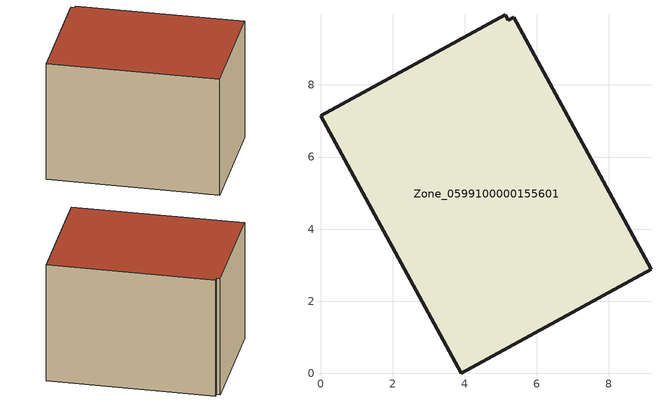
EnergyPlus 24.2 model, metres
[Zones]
Zone_0599100000155601
 floor ground (C_G): 5.36,9.87 9.17,2.89 3.9,0 0,7.14 5.13,9.95 5.21,9.79 z0
 wall outside (C_F): 3.9,0 9.17,2.89 5.36,9.87 5.21,9.79 5.13,9.95 0,7.14 3.9,0 z0:5.97
 roof outside (C_R): 9.17,2.89 5.36,9.87 5.21,9.79 5.13,9.95 0,7.14 3.9,0 z5.97
[BUILDING]
Pand.0599100000155601: North Axis=0; Terrain=City; Loads Convergence Tolerance Value=0.04; Temperature Convergence Tolerance Value=0.4; Solar Distribution=FullExterior; Maximum Number of Warmup Days=25; Minimum Number of Warmup Days=1
[Site:Location]
Rotterdam.The.Hague.AP_ZH_NLD Design_Conditions: Latitude=51.96; Longitude=4.45; Time Zone=1; Elevation=-4.5
[SITE:GROUNDTEMPERATURE:BUILDINGSURFACE]
18, 18, 18, 18, 18, 18, 18, 18, 18, 18, 18, 18
[MATERIAL] Thermal Absorptance=0.9; Solar Absorptance=0.7; Visible Absorptance=0.7
Name | Roughness | Thickness | Conductivity | Density | Specific Heat
G.TI.1946-1964 | MediumSmooth | 0.15 | 1 | 540 | 1210
F.TI.1946-1964 | Rough | 0.3 | 0.857143 | 1920 | 840
R.TI.1946-1964 | MediumRough | 0.2 | 0.277778 | 1500 | 1000
[CONSTRUCTION]
C_G: G.TI.1946-1964
C_F: F.TI.1946-1964
C_R: R.TI.1946-1964
[ZONE]
Zone_0599100000155601: Type=1; Multiplier=1; Ceiling Height=Autocalculate; Volume=Autocalculate; Floor Area=autocalculate; Part of Total Floor Area=Yes
[ZONEINFILTRATION:DESIGNFLOWRATE]
Infil_Zone_0599100000155601: Zone or ZoneList or Space or SpaceList=Zone_0599100000155601; Schedule=AlwaysOn; Design Flow Rate Calculation Method=Flow/Area; Flow Rate per Floor Area=0.003; Constant Term Coefficient=1; Temperature Term Coefficient=0; Velocity Term Coefficient=0; Velocity Squared Term Coefficient=0
[HVACTEMPLATE:ZONE:IDEALLOADSAIRSYSTEM]
Zone_0599100000155601: Maximum Heating Supply Air Temperature=50; Minimum Cooling Supply Air Temperature=13; Maximum Heating Supply Air Humidity Ratio=0.0156; Minimum Cooling Supply Air Humidity Ratio=0.0077; Heating Limit=NoLimit; Cooling Limit=NoLimit; Dehumidification Control Type=ConstantSensibleHeatRatio; Cooling Sensible Heat Ratio=0.7; Dehumidification Setpoint=60; Humidification Control Type=None; Humidification Setpoint=30; Outdoor Air Method=None; Outdoor Air Flow Rate per Person=0.00944; Outdoor Air Flow Rate per Zone Floor Area=0; Outdoor Air Flow Rate per Zone=0; Demand Controlled Ventilation Type=None; Outdoor Air Economizer Type=NoEconomizer; Heat Recovery Type=None; Sensible Heat Recovery Effectiveness=0.7; Latent Heat Recovery Effectiveness=0.65
[ZONECONTROL:THERMOSTAT]
ThermostatControl_Zone_0599100000155601: Zone or ZoneList=Zone_0599100000155601; Control Type Schedule=DualSetpointControlType; Control 1=Thermostat_Zone_0599100000155601; Temperature Difference Between Cutout And Setpoint=0
[THERMOSTATSETPOINT:DUALSETPOINT]
Thermostat_Zone_0599100000155601: Heating Setpoint Temperature Schedule=HeatingSetpoint_Zone_0599100000155601; Cooling Setpoint Temperature Schedule=CoolingSetpoint_Zone_0599100000155601
[SCHEDULE:COMPACT]
HeatingSetpoint_Zone_0599100000155601: Through: 12/31, For: AllDays, Until: 24:00, 21
CoolingSetpoint_Zone_0599100000155601: Through: 12/31, For: AllDays, Until: 24:00, 24
DualSetpointControlType: Through: 12/31, For: AllDays, Until: 24:00, 4
AlwaysOn: Through: 12/31, For: AllDays, Until: 24:00, 1
